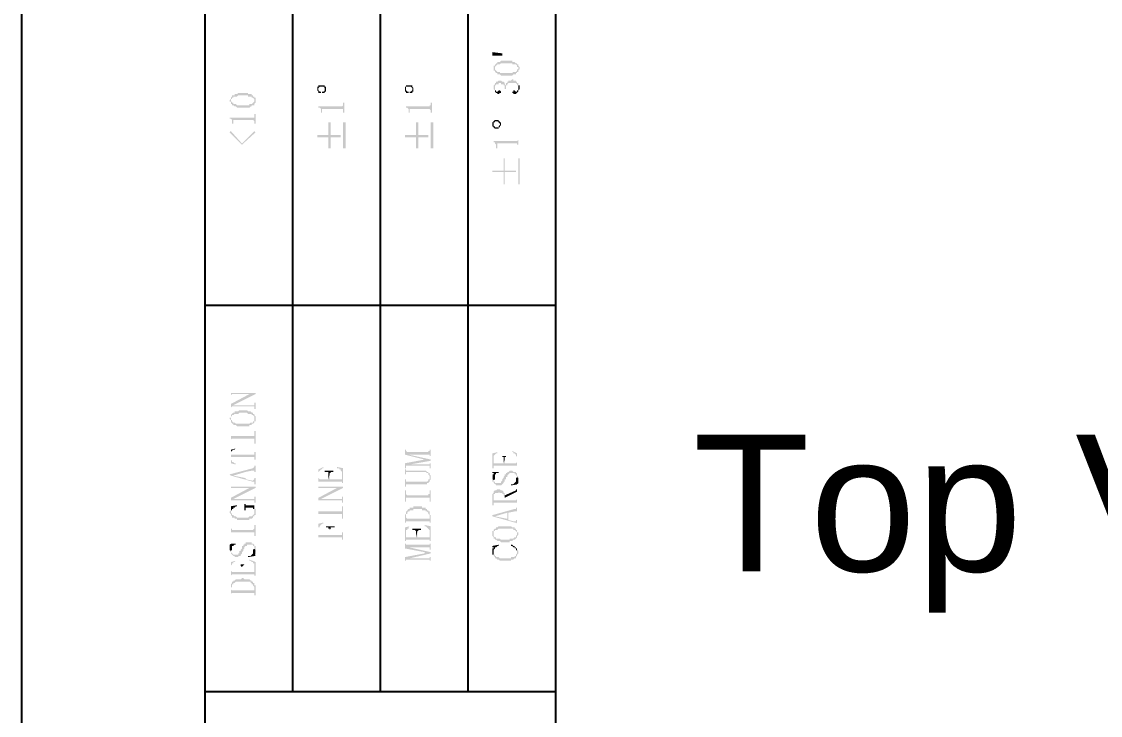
# Model space of a CAD drawing. Header units: millimetres. Extents: x 1186 to 2336, y 1181 to 1549.
# Drawn here: x 1453.55 to 1493.01, y 1468.05 to 1493.42 of the extents above; entities that cross this region are included whole.
import ezdxf

# ---------------------------------------------------------------- set-up
doc = ezdxf.new("R2010")
doc.units = ezdxf.units.MM
doc.layers.add('Text', color=4, linetype='Continuous')
doc.styles.add('宋体', font='SimSun.ttf')

msp = doc.modelspace()

# ---------------------------------------------------------------- hatches: boundary and pattern name
at = {"transparency": 33554559}
for points in [[(1470.77514, 1492.3002), (1471.1362, 1492.25507), (1471.1362, 1492.1648), (1470.77514, 1492.1648)], [(1470.82027, 1491.71348), (1470.82027, 1491.66835), (1470.82027, 1491.62322), (1470.8654, 1491.62322), (1470.8654, 1491.57809), (1470.8654, 1491.71348), (1470.8654, 1491.75862), (1470.8654, 1491.75862), (1470.91054, 1491.80375), (1470.91054, 1491.80375), (1470.95567, 1491.84888), (1471.04593, 1491.84888), (1471.09106, 1491.89401), (1471.49725, 1491.89401), (1471.49725, 1491.84888), (1471.63265, 1491.84888), (1471.67778, 1491.80375), (1471.67778, 1491.75862), (1471.72292, 1491.75862), (1471.72292, 1491.71348), (1471.72292, 1491.84888), (1471.67778, 1491.84888), (1471.67778, 1491.89401), (1471.63265, 1491.89401), (1471.58752, 1491.93914), (1471.49725, 1491.93914), (1471.49725, 1491.98428), (1471.09106, 1491.98428), (1471.04593, 1491.93914), (1470.95567, 1491.93914), (1470.95567, 1491.89401), (1470.91054, 1491.89401), (1470.91054, 1491.84888), (1470.8654, 1491.84888), (1470.8654, 1491.80375), (1470.82027, 1491.80375), (1470.82027, 1491.75862), (1470.82027, 1491.75862)], [(1470.8654, 1491.57809), (1470.8654, 1491.57809), (1470.91054, 1491.53295), (1470.95567, 1491.53295), (1470.95567, 1491.48782), (1471.04593, 1491.48782), (1471.09106, 1491.44269), (1471.49725, 1491.44269), (1471.54239, 1491.48782), (1471.63265, 1491.48782), (1471.63265, 1491.53295), (1471.67778, 1491.53295), (1471.67778, 1491.57809), (1471.72292, 1491.57809), (1471.72292, 1491.62322), (1471.72292, 1491.62322), (1471.76805, 1491.66835), (1471.76805, 1491.71348), (1471.76805, 1491.75862), (1471.76805, 1491.75862), (1471.72292, 1491.80375), (1471.72292, 1491.84888), (1471.72292, 1491.71348), (1471.72292, 1491.66835), (1471.67778, 1491.66835), (1471.67778, 1491.62322), (1471.67778, 1491.62322), (1471.63265, 1491.57809), (1471.54239, 1491.57809), (1471.49725, 1491.53295), (1471.04593, 1491.53295), (1471.04593, 1491.57809), (1470.95567, 1491.57809), (1470.91054, 1491.62322), (1470.91054, 1491.62322), (1470.8654, 1491.66835), (1470.8654, 1491.71348), (1470.8654, 1491.71348)], [(1470.82027, 1491.0365), (1470.82027, 1490.99137), (1470.82027, 1490.94624), (1470.82027, 1490.94624), (1470.8654, 1490.9011), (1470.8654, 1490.99137), (1470.8654, 1491.0365), (1470.8654, 1491.08163), (1470.91054, 1491.08163), (1470.91054, 1491.12676), (1471.0008, 1491.12676), (1471.0008, 1491.1719), (1471.09106, 1491.1719), (1471.09106, 1491.12676), (1471.18133, 1491.12676), (1471.18133, 1491.08163), (1471.22646, 1491.08163), (1471.22646, 1490.99137), (1471.22646, 1490.94624), (1471.27159, 1490.94624), (1471.27159, 1490.99137), (1471.27159, 1491.08163), (1471.31673, 1491.08163), (1471.31673, 1491.12676), (1471.31673, 1491.12676), (1471.36186, 1491.1719), (1471.63265, 1491.1719), (1471.67778, 1491.12676), (1471.67778, 1491.08163), (1471.72292, 1491.08163), (1471.72292, 1491.0365), (1471.72292, 1490.99137), (1471.72292, 1491.1719), (1471.67778, 1491.1719), (1471.67778, 1491.21703), (1471.63265, 1491.21703), (1471.63265, 1491.26216), (1471.54239, 1491.26216), (1471.54239, 1491.30729), (1471.49725, 1491.30729), (1471.45212, 1491.26216), (1471.36186, 1491.26216), (1471.36186, 1491.21703), (1471.31673, 1491.21703), (1471.31673, 1491.1719), (1471.27159, 1491.1719), (1471.27159, 1491.12676), (1471.27159, 1491.08163), (1471.22646, 1491.12676), (1471.22646, 1491.1719), (1471.22646, 1491.1719), (1471.18133, 1491.21703), (1471.1362, 1491.21703), (1471.09106, 1491.26216), (1471.0008, 1491.26216), (1470.95567, 1491.21703), (1470.91054, 1491.21703), (1470.91054, 1491.1719), (1470.8654, 1491.1719), (1470.8654, 1491.12676), (1470.8654, 1491.12676), (1470.82027, 1491.08163)], [(1461.16199, 1490.54005), (1461.16199, 1490.49491), (1461.20712, 1490.49491), (1461.20712, 1490.44978), (1461.20712, 1490.40465), (1461.20712, 1490.54005), (1461.20712, 1490.58518), (1461.25225, 1490.58518), (1461.25225, 1490.63031), (1461.29738, 1490.63031), (1461.29738, 1490.67544), (1461.43278, 1490.67544), (1461.47791, 1490.72058), (1461.83897, 1490.72058), (1461.83897, 1490.67544), (1461.97437, 1490.67544), (1461.97437, 1490.63031), (1462.0195, 1490.63031), (1462.06463, 1490.58518), (1462.06463, 1490.54005), (1462.06463, 1490.67544), (1462.0195, 1490.67544), (1462.0195, 1490.72058), (1461.97437, 1490.72058), (1461.97437, 1490.76571), (1461.83897, 1490.76571), (1461.83897, 1490.81084), (1461.47791, 1490.81084), (1461.43278, 1490.76571), (1461.34252, 1490.76571), (1461.34252, 1490.72058), (1461.25225, 1490.72058), (1461.25225, 1490.67544), (1461.25225, 1490.67544), (1461.20712, 1490.63031), (1461.20712, 1490.58518), (1461.20712, 1490.58518)], [(1464.36637, 1490.94624), (1464.36637, 1490.9011), (1464.36637, 1490.9011), (1464.4115, 1490.85597), (1464.4115, 1490.99137), (1464.4115, 1490.99137), (1464.45664, 1491.0365), (1464.59203, 1491.0365), (1464.63716, 1490.99137), (1464.63716, 1490.85597), (1464.6823, 1490.85597), (1464.6823, 1490.94624), (1464.6823, 1490.99137), (1464.6823, 1491.0365), (1464.63716, 1491.0365), (1464.63716, 1491.08163), (1464.4115, 1491.08163), (1464.4115, 1491.0365), (1464.36637, 1491.0365), (1464.36637, 1490.99137), (1464.36637, 1490.99137)], [(1464.4115, 1490.85597), (1464.4115, 1490.81084), (1464.63716, 1490.81084), (1464.63716, 1490.94624), (1464.63716, 1490.9011), (1464.63716, 1490.9011), (1464.59203, 1490.85597), (1464.5469, 1490.85597), (1464.5469, 1490.81084), (1464.50177, 1490.81084), (1464.50177, 1490.85597), (1464.45664, 1490.85597), (1464.4115, 1490.9011), (1464.4115, 1490.94624), (1464.4115, 1490.94624)], [(1467.57076, 1490.94624), (1467.57076, 1490.9011), (1467.57076, 1490.85597), (1467.61589, 1490.85597), (1467.61589, 1490.99137), (1467.61589, 1491.0365), (1467.79642, 1491.0365), (1467.84155, 1490.99137), (1467.84155, 1490.85597), (1467.88668, 1490.85597), (1467.88668, 1490.94624), (1467.88668, 1490.99137), (1467.88668, 1490.99137), (1467.84155, 1491.0365), (1467.84155, 1491.08163), (1467.61589, 1491.08163), (1467.61589, 1491.0365), (1467.57076, 1491.0365), (1467.57076, 1490.99137), (1467.57076, 1490.99137)], [(1467.61589, 1490.85597), (1467.61589, 1490.81084), (1467.84155, 1490.81084), (1467.84155, 1490.94624), (1467.84155, 1490.9011), (1467.84155, 1490.9011), (1467.79642, 1490.85597), (1467.75128, 1490.85597), (1467.75128, 1490.81084), (1467.70615, 1490.81084), (1467.70615, 1490.85597), (1467.66102, 1490.85597), (1467.61589, 1490.9011), (1467.61589, 1490.94624), (1467.61589, 1490.94624)], [(1470.8654, 1490.9011), (1470.8654, 1490.85597), (1470.8654, 1490.85597), (1470.91054, 1490.81084), (1470.95567, 1490.81084), (1470.95567, 1490.76571), (1471.0008, 1490.76571), (1471.04593, 1490.81084), (1471.09106, 1490.81084), (1471.09106, 1490.85597), (1471.09106, 1490.85597), (1471.04593, 1490.9011), (1471.0008, 1490.9011), (1470.95567, 1490.85597), (1470.91054, 1490.85597), (1470.91054, 1490.9011), (1470.8654, 1490.9011), (1470.8654, 1490.94624), (1470.8654, 1490.99137)], [(1471.49725, 1490.81084), (1471.54239, 1490.81084), (1471.54239, 1490.76571), (1471.63265, 1490.76571), (1471.67778, 1490.81084), (1471.67778, 1490.81084), (1471.72292, 1490.85597), (1471.72292, 1490.9011), (1471.72292, 1490.9011), (1471.76805, 1490.94624), (1471.76805, 1490.99137), (1471.76805, 1491.0365), (1471.76805, 1491.08163), (1471.72292, 1491.08163), (1471.72292, 1491.1719), (1471.72292, 1490.99137), (1471.72292, 1490.94624), (1471.72292, 1490.9011), (1471.67778, 1490.9011), (1471.67778, 1490.85597), (1471.63265, 1490.85597), (1471.58752, 1490.9011), (1471.54239, 1490.9011), (1471.54239, 1490.85597), (1471.49725, 1490.85597)], [(1461.20712, 1490.40465), (1461.25225, 1490.40465), (1461.25225, 1490.35952), (1461.29738, 1490.35952), (1461.34252, 1490.31439), (1461.38765, 1490.31439), (1461.43278, 1490.26925), (1461.8841, 1490.26925), (1461.92923, 1490.31439), (1461.97437, 1490.31439), (1461.97437, 1490.35952), (1462.06463, 1490.35952), (1462.06463, 1490.40465), (1462.06463, 1490.40465), (1462.10976, 1490.44978), (1462.10976, 1490.49491), (1462.10976, 1490.54005), (1462.10976, 1490.58518), (1462.10976, 1490.63031), (1462.06463, 1490.63031), (1462.06463, 1490.67544), (1462.06463, 1490.49491), (1462.06463, 1490.49491), (1462.0195, 1490.44978), (1462.0195, 1490.44978), (1461.97437, 1490.40465), (1461.8841, 1490.40465), (1461.8841, 1490.35952), (1461.43278, 1490.35952), (1461.38765, 1490.40465), (1461.29738, 1490.40465), (1461.29738, 1490.44978), (1461.25225, 1490.44978), (1461.25225, 1490.49491), (1461.20712, 1490.49491), (1461.20712, 1490.54005)], [(1464.4115, 1490.31439), (1464.4115, 1490.26925), (1464.45664, 1490.26925), (1464.50177, 1490.22412), (1464.50177, 1490.17899), (1464.50177, 1490.08872), (1464.5469, 1490.08872), (1464.5469, 1490.17899), (1464.5469, 1490.22412), (1465.31415, 1490.22412), (1465.31415, 1490.17899), (1465.31415, 1490.08872), (1465.35928, 1490.08872), (1465.35928, 1490.44978), (1465.31415, 1490.44978), (1465.31415, 1490.40465), (1465.31415, 1490.35952), (1465.31415, 1490.35952), (1465.26901, 1490.31439), (1465.22388, 1490.31439)], [(1467.61589, 1490.31439), (1467.61589, 1490.26925), (1467.66102, 1490.26925), (1467.70615, 1490.22412), (1467.70615, 1490.17899), (1467.70615, 1490.08872), (1467.75128, 1490.08872), (1467.75128, 1490.17899), (1467.75128, 1490.22412), (1468.4734, 1490.22412), (1468.51853, 1490.17899), (1468.51853, 1490.08872), (1468.56366, 1490.08872), (1468.56366, 1490.44978), (1468.51853, 1490.44978), (1468.51853, 1490.40465), (1468.51853, 1490.35952), (1468.4734, 1490.35952), (1468.4734, 1490.31439), (1468.42827, 1490.31439)], [(1461.16199, 1489.9082), (1461.16199, 1489.86306), (1461.20712, 1489.86306), (1461.25225, 1489.81793), (1461.25225, 1489.72767), (1461.25225, 1489.68254), (1461.29738, 1489.68254), (1461.29738, 1489.7728), (1461.29738, 1489.81793), (1462.0195, 1489.81793), (1462.06463, 1489.7728), (1462.06463, 1489.72767), (1462.06463, 1489.68254), (1462.10976, 1489.68254), (1462.10976, 1490.04359), (1462.06463, 1490.04359), (1462.06463, 1489.95333), (1462.06463, 1489.9082), (1461.97437, 1489.9082)], [(1464.36637, 1489.27635), (1464.36637, 1489.18608), (1464.77256, 1489.18608), (1464.77256, 1488.77989), (1464.86283, 1488.77989), (1464.86283, 1489.18608), (1465.22388, 1489.18608), (1465.22388, 1489.27635), (1464.86283, 1489.27635), (1464.86283, 1489.72767), (1464.77256, 1489.72767), (1464.77256, 1489.27635)], [(1465.40441, 1488.77989), (1465.40441, 1489.72767), (1465.31415, 1489.72767), (1465.31415, 1488.77989)], [(1467.57076, 1489.27635), (1467.57076, 1489.18608), (1467.97695, 1489.18608), (1467.97695, 1488.77989), (1468.06721, 1488.77989), (1468.06721, 1489.18608), (1468.42827, 1489.18608), (1468.42827, 1489.27635), (1468.06721, 1489.27635), (1468.06721, 1489.72767), (1467.97695, 1489.72767), (1467.97695, 1489.27635)], [(1468.6088, 1488.77989), (1468.6088, 1489.72767), (1468.51853, 1489.72767), (1468.51853, 1488.77989)], [(1470.77514, 1489.68254), (1470.77514, 1489.6374), (1470.77514, 1489.59227), (1470.77514, 1489.59227), (1470.82027, 1489.54714), (1470.82027, 1489.72767), (1470.8654, 1489.72767), (1470.8654, 1489.7728), (1470.95567, 1489.7728), (1471.0008, 1489.72767), (1471.0008, 1489.72767), (1471.04593, 1489.68254), (1471.04593, 1489.54714), (1471.04593, 1489.59227), (1471.04593, 1489.59227), (1471.09106, 1489.6374), (1471.09106, 1489.68254), (1471.09106, 1489.72767), (1471.04593, 1489.72767), (1471.04593, 1489.7728), (1471.0008, 1489.7728), (1471.0008, 1489.81793), (1470.8654, 1489.81793), (1470.82027, 1489.7728), (1470.82027, 1489.7728), (1470.77514, 1489.72767)], [(1470.82027, 1489.54714), (1470.82027, 1489.54714), (1470.8654, 1489.50201), (1471.0008, 1489.50201), (1471.0008, 1489.54714), (1471.04593, 1489.54714), (1471.04593, 1489.68254), (1471.04593, 1489.6374), (1471.04593, 1489.6374), (1471.0008, 1489.59227), (1471.0008, 1489.54714), (1470.8654, 1489.54714), (1470.8654, 1489.59227), (1470.82027, 1489.59227), (1470.82027, 1489.6374), (1470.82027, 1489.6374)], [(1461.16199, 1489.36661), (1461.61331, 1488.91529), (1462.10976, 1489.36661), (1462.06463, 1489.41174), (1461.61331, 1488.96042), (1461.20712, 1489.41174)], [(1470.82027, 1489.05068), (1470.82027, 1489.00555), (1470.8654, 1489.00555), (1470.8654, 1488.96042), (1470.8654, 1488.96042), (1470.91054, 1488.91529), (1470.91054, 1488.77989), (1470.95567, 1488.77989), (1470.95567, 1488.91529), (1470.95567, 1488.96042), (1471.67778, 1488.96042), (1471.67778, 1488.91529), (1471.72292, 1488.91529), (1471.72292, 1488.77989), (1471.72292, 1489.18608), (1471.72292, 1489.09582), (1471.72292, 1489.09582), (1471.67778, 1489.05068), (1471.63265, 1489.05068)], [(1470.77514, 1487.96751), (1470.77514, 1487.92238), (1471.18133, 1487.92238), (1471.18133, 1487.47106), (1471.22646, 1487.47106), (1471.22646, 1487.92238), (1471.63265, 1487.92238), (1471.63265, 1487.96751), (1471.22646, 1487.96751), (1471.22646, 1488.41883), (1471.18133, 1488.41883), (1471.18133, 1487.96751)], [(1471.76805, 1487.47106), (1471.76805, 1488.41883), (1471.72292, 1488.41883), (1471.72292, 1487.47106)], [(1461.20712, 1479.93399), (1461.20712, 1479.70833), (1461.20712, 1479.75346), (1461.20712, 1479.75346), (1461.25225, 1479.79859), (1462.10976, 1479.79859), (1462.10976, 1479.84372), (1461.20712, 1479.84372)], [(1461.20712, 1479.43753), (1461.20712, 1479.257), (1461.20712, 1479.30214), (1461.20712, 1479.30214), (1461.25225, 1479.34727), (1461.25225, 1479.34727), (1461.29738, 1479.3924), (1462.10976, 1479.79859), (1461.8841, 1479.79859)], [(1461.25225, 1479.34727), (1462.06463, 1479.34727), (1462.06463, 1479.30214), (1462.06463, 1479.257), (1462.10976, 1479.257), (1462.10976, 1479.48266), (1462.06463, 1479.48266), (1462.06463, 1479.3924), (1461.29738, 1479.3924)], [(1461.16199, 1478.89595), (1461.16199, 1478.89595), (1461.20712, 1478.85081), (1461.20712, 1478.80568), (1461.20712, 1478.76055), (1461.25225, 1478.76055), (1461.25225, 1478.71542), (1461.29738, 1478.71542), (1461.29738, 1478.67029), (1461.38765, 1478.67029), (1461.43278, 1478.62515), (1461.8841, 1478.62515), (1461.8841, 1478.67029), (1461.97437, 1478.67029), (1461.97437, 1478.71542), (1462.0195, 1478.71542), (1462.06463, 1478.76055), (1462.06463, 1478.80568), (1462.10976, 1478.80568), (1462.10976, 1478.85081), (1462.10976, 1478.89595), (1462.10976, 1478.94108), (1462.10976, 1478.98621), (1462.10976, 1478.98621), (1462.06463, 1479.03134), (1462.06463, 1478.89595), (1462.06463, 1478.85081), (1462.06463, 1478.80568), (1462.0195, 1478.80568), (1462.0195, 1478.76055), (1461.92923, 1478.76055), (1461.8841, 1478.71542), (1461.38765, 1478.71542), (1461.34252, 1478.76055), (1461.29738, 1478.76055), (1461.25225, 1478.80568), (1461.25225, 1478.85081), (1461.20712, 1478.85081), (1461.20712, 1478.89595), (1461.20712, 1479.03134), (1461.20712, 1478.98621), (1461.20712, 1478.94108), (1461.16199, 1478.94108)], [(1461.20712, 1479.03134), (1461.20712, 1478.89595), (1461.20712, 1478.94108), (1461.20712, 1478.98621), (1461.25225, 1478.98621), (1461.25225, 1479.03134), (1461.29738, 1479.03134), (1461.34252, 1479.07647), (1461.47791, 1479.07647), (1461.52304, 1479.12161), (1461.79384, 1479.12161), (1461.83897, 1479.07647), (1461.97437, 1479.07647), (1461.97437, 1479.03134), (1462.0195, 1479.03134), (1462.06463, 1478.98621), (1462.06463, 1478.94108), (1462.06463, 1478.89595), (1462.06463, 1479.03134), (1462.06463, 1479.07647), (1462.0195, 1479.07647), (1462.0195, 1479.12161), (1461.97437, 1479.12161), (1461.92923, 1479.16674), (1461.83897, 1479.16674), (1461.79384, 1479.21187), (1461.52304, 1479.21187), (1461.47791, 1479.16674), (1461.34252, 1479.16674), (1461.34252, 1479.12161), (1461.29738, 1479.12161), (1461.25225, 1479.07647), (1461.25225, 1479.07647)], [(1461.20712, 1478.44462), (1461.20712, 1477.9933), (1461.20712, 1478.1287), (1461.20712, 1478.1287), (1461.25225, 1478.17383), (1462.06463, 1478.17383), (1462.06463, 1477.9933), (1462.10976, 1477.9933), (1462.10976, 1478.44462), (1462.06463, 1478.44462), (1462.06463, 1478.30923), (1462.06463, 1478.2641), (1461.20712, 1478.2641)], [(1461.20712, 1477.76764), (1461.20712, 1477.63225), (1461.20712, 1477.67738), (1461.25225, 1477.72251), (1461.25225, 1477.72251), (1461.29738, 1477.76764), (1461.34252, 1477.76764), (1461.38765, 1477.81277), (1461.38765, 1477.81277)], [(1461.20712, 1477.76764), (1461.20712, 1477.27119), (1461.38765, 1477.22606), (1461.38765, 1477.27119), (1461.34252, 1477.27119), (1461.29738, 1477.31632), (1461.25225, 1477.31632), (1461.25225, 1477.36145), (1461.25225, 1477.36145), (1461.20712, 1477.40658), (1461.20712, 1477.63225)], [(1467.57076, 1477.76764), (1467.57076, 1477.58711), (1468.29287, 1477.40658), (1468.29287, 1477.40658), (1468.51853, 1477.36145), (1468.51853, 1477.40658), (1467.70615, 1477.58711), (1467.70615, 1477.58711), (1467.66102, 1477.67738), (1467.66102, 1477.67738), (1467.61589, 1477.72251), (1467.61589, 1477.76764), (1467.61589, 1477.76764)], [(1467.66102, 1477.67738), (1467.70615, 1477.58711), (1468.4734, 1477.58711), (1468.4734, 1477.54198), (1468.51853, 1477.54198), (1468.51853, 1477.76764), (1468.4734, 1477.76764), (1468.4734, 1477.72251), (1468.42827, 1477.72251), (1468.42827, 1477.67738)], [(1461.20712, 1477.63225), (1461.20712, 1477.45172), (1461.20712, 1477.49685), (1462.06463, 1477.49685), (1462.06463, 1477.45172), (1462.06463, 1477.40658), (1462.10976, 1477.40658), (1462.10976, 1477.67738), (1462.06463, 1477.67738), (1462.06463, 1477.63225), (1462.06463, 1477.58711), (1461.20712, 1477.58711)], [(1467.57076, 1477.27119), (1467.57076, 1477.09066), (1467.61589, 1477.09066), (1467.61589, 1477.13579), (1467.61589, 1477.18092), (1467.66102, 1477.18092), (1467.75128, 1477.22606), (1468.51853, 1477.36145), (1468.29287, 1477.40658)], [(1470.77514, 1477.63225), (1470.77514, 1477.09066), (1470.82027, 1477.09066), (1470.82027, 1477.49685), (1470.82027, 1477.54198), (1470.82027, 1477.54198), (1470.8654, 1477.58711), (1470.8654, 1477.58711), (1470.91054, 1477.63225), (1470.95567, 1477.63225), (1470.95567, 1477.67738), (1470.95567, 1477.67738)], [(1470.82027, 1477.13579), (1470.82027, 1477.18092), (1471.67778, 1477.18092), (1471.67778, 1477.13579), (1471.67778, 1477.31632), (1471.67778, 1477.31632), (1471.63265, 1477.27119), (1471.22646, 1477.27119), (1471.22646, 1477.40658), (1471.18133, 1477.27119), (1470.82027, 1477.27119), (1470.82027, 1477.45172)], [(1471.04593, 1477.54198), (1471.1362, 1477.54198), (1471.1362, 1477.49685), (1471.18133, 1477.49685), (1471.18133, 1477.27119), (1471.22646, 1477.40658), (1471.22646, 1477.45172), (1471.22646, 1477.49685), (1471.27159, 1477.49685), (1471.27159, 1477.54198), (1471.36186, 1477.54198)], [(1471.49725, 1477.67738), (1471.54239, 1477.67738), (1471.54239, 1477.63225), (1471.58752, 1477.63225), (1471.63265, 1477.58711), (1471.63265, 1477.54198), (1471.63265, 1477.54198), (1471.67778, 1477.49685), (1471.67778, 1477.09066), (1471.67778, 1477.63225), (1471.49725, 1477.72251)], [(1461.16199, 1476.865), (1461.20712, 1476.81987), (1461.29738, 1476.81987), (1461.74871, 1476.95526), (1461.74871, 1476.7296), (1461.74871, 1476.95526), (1461.97437, 1477.00039), (1462.06463, 1477.00039), (1462.06463, 1476.95526), (1462.10976, 1476.95526), (1462.10976, 1477.18092), (1462.06463, 1477.18092), (1462.06463, 1477.13579), (1462.06463, 1477.13579), (1462.0195, 1477.09066), (1462.0195, 1477.09066)], [(1464.4115, 1477.04553), (1464.4115, 1476.54907), (1464.4115, 1476.91013), (1464.4115, 1476.95526), (1464.45664, 1477.00039), (1464.45664, 1477.00039), (1464.50177, 1477.04553), (1464.5469, 1477.04553), (1464.5469, 1477.09066), (1464.59203, 1477.09066), (1464.59203, 1477.13579)], [(1464.63716, 1477.00039), (1464.63716, 1476.95526), (1464.77256, 1476.95526), (1464.77256, 1476.91013), (1464.77256, 1476.865), (1464.77256, 1476.68447), (1464.81769, 1476.865), (1464.81769, 1476.91013), (1464.86283, 1476.91013), (1464.86283, 1476.95526), (1464.95309, 1476.95526), (1464.95309, 1477.00039)], [(1465.08849, 1477.09066), (1465.17875, 1477.09066), (1465.17875, 1477.04553), (1465.22388, 1477.04553), (1465.22388, 1477.00039), (1465.22388, 1477.00039), (1465.26901, 1476.95526), (1465.26901, 1476.54907), (1465.31415, 1476.54907), (1465.31415, 1477.09066), (1465.08849, 1477.13579)], [(1467.57076, 1477.04553), (1467.57076, 1476.865), (1467.61589, 1476.865), (1467.61589, 1476.91013), (1467.61589, 1476.95526), (1468.338, 1476.95526), (1468.38313, 1476.91013), (1468.42827, 1476.91013), (1468.42827, 1476.865), (1468.42827, 1476.865), (1468.4734, 1476.81987), (1468.4734, 1476.77473), (1468.4734, 1476.91013), (1468.42827, 1476.91013), (1468.42827, 1476.95526), (1468.38313, 1476.95526), (1468.338, 1477.00039), (1467.61589, 1477.00039), (1467.61589, 1477.04553), (1467.61589, 1477.04553)], [(1467.66102, 1477.18092), (1468.4734, 1477.18092), (1468.4734, 1477.13579), (1468.4734, 1477.09066), (1468.51853, 1477.09066), (1468.51853, 1477.27119), (1468.4734, 1477.27119), (1468.4734, 1477.22606), (1467.75128, 1477.22606)], [(1470.77514, 1476.7296), (1470.77514, 1476.63934), (1470.77514, 1476.59421), (1470.82027, 1476.59421), (1470.82027, 1476.54907), (1470.82027, 1476.54907), (1470.8654, 1476.50394), (1470.91054, 1476.50394), (1470.91054, 1476.45881), (1471.09106, 1476.45881), (1471.1362, 1476.50394), (1471.1362, 1476.50394), (1471.18133, 1476.54907), (1471.18133, 1476.59421), (1471.22646, 1476.59421), (1471.22646, 1476.68447), (1471.27159, 1476.68447), (1471.27159, 1476.77473), (1471.31673, 1476.77473), (1471.31673, 1476.81987), (1471.31673, 1476.81987), (1471.36186, 1476.865), (1471.36186, 1476.865), (1471.40699, 1476.91013), (1471.58752, 1476.91013), (1471.58752, 1476.865), (1471.63265, 1476.865), (1471.63265, 1476.81987), (1471.67778, 1476.81987), (1471.67778, 1476.77473), (1471.67778, 1476.59421), (1471.67778, 1476.63934), (1471.67778, 1476.63934), (1471.72292, 1476.68447), (1471.72292, 1476.7296), (1471.72292, 1476.77473), (1471.72292, 1476.77473), (1471.67778, 1476.81987), (1471.67778, 1476.865), (1471.67778, 1476.91013), (1471.63265, 1476.91013), (1471.63265, 1476.95526), (1471.54239, 1476.95526), (1471.49725, 1477.00039), (1471.40699, 1477.00039), (1471.36186, 1476.95526), (1471.31673, 1476.95526), (1471.31673, 1476.91013), (1471.27159, 1476.91013), (1471.27159, 1476.865), (1471.22646, 1476.865), (1471.22646, 1476.81987), (1471.22646, 1476.81987), (1471.18133, 1476.77473), (1471.18133, 1476.7296), (1471.18133, 1476.7296), (1471.1362, 1476.68447), (1471.1362, 1476.63934), (1471.1362, 1476.63934), (1471.09106, 1476.59421), (1471.09106, 1476.54907), (1470.8654, 1476.54907), (1470.8654, 1476.59421), (1470.82027, 1476.59421), (1470.82027, 1476.63934), (1470.82027, 1476.68447), (1470.82027, 1476.865), (1470.77514, 1476.81987), (1470.77514, 1476.77473)], [(1461.20712, 1476.81987), (1462.0195, 1476.59421), (1462.06463, 1476.59421), (1462.06463, 1476.54907), (1462.06463, 1476.50394), (1462.10976, 1476.50394), (1462.10976, 1476.7296), (1462.06463, 1476.7296), (1462.06463, 1476.68447), (1462.06463, 1476.68447), (1462.0195, 1476.63934), (1461.97437, 1476.63934), (1461.74871, 1476.68447), (1461.74871, 1476.95526), (1461.74871, 1476.7296), (1461.29738, 1476.81987), (1461.29738, 1476.81987)], [(1464.4115, 1476.54907), (1464.4115, 1476.59421), (1465.26901, 1476.59421), (1465.26901, 1476.54907), (1465.26901, 1476.7296), (1465.26901, 1476.68447), (1464.81769, 1476.68447), (1464.81769, 1476.865), (1464.77256, 1476.68447), (1464.45664, 1476.68447), (1464.4115, 1476.7296), (1464.4115, 1476.91013)], [(1467.57076, 1476.68447), (1467.57076, 1476.41368), (1467.61589, 1476.41368), (1467.61589, 1476.45881), (1467.61589, 1476.50394), (1468.38313, 1476.50394), (1468.38313, 1476.54907), (1468.42827, 1476.54907), (1468.4734, 1476.59421), (1468.4734, 1476.63934), (1468.4734, 1476.63934), (1468.51853, 1476.68447), (1468.51853, 1476.7296), (1468.51853, 1476.77473), (1468.51853, 1476.81987), (1468.4734, 1476.865), (1468.4734, 1476.7296), (1468.4734, 1476.68447), (1468.42827, 1476.68447), (1468.42827, 1476.63934), (1468.42827, 1476.63934), (1468.38313, 1476.59421), (1467.61589, 1476.59421), (1467.61589, 1476.68447)], [(1470.77514, 1476.95526), (1470.77514, 1476.91013), (1470.82027, 1476.91013), (1470.82027, 1476.77473), (1470.82027, 1476.81987), (1470.8654, 1476.81987), (1470.8654, 1476.865), (1470.91054, 1476.865), (1470.91054, 1476.91013), (1471.0008, 1476.91013), (1471.0008, 1476.95526)], [(1471.45212, 1476.45881), (1471.45212, 1476.45881), (1471.72292, 1476.50394), (1471.67778, 1476.50394), (1471.67778, 1476.54907), (1471.67778, 1476.68447), (1471.67778, 1476.63934), (1471.63265, 1476.63934), (1471.63265, 1476.59421), (1471.63265, 1476.59421), (1471.58752, 1476.54907), (1471.58752, 1476.54907), (1471.54239, 1476.50394), (1471.45212, 1476.50394)], [(1461.20712, 1476.50394), (1461.20712, 1476.27828), (1461.20712, 1476.36854), (1462.10976, 1476.36854), (1462.10976, 1476.41368), (1461.20712, 1476.41368)], [(1461.20712, 1476.00749), (1461.20712, 1475.82696), (1461.20712, 1475.91722), (1461.25225, 1475.91722), (1461.29738, 1475.96235), (1462.10976, 1476.36854), (1461.8841, 1476.36854)], [(1464.4115, 1476.50394), (1464.4115, 1476.27828), (1464.4115, 1476.32341), (1464.4115, 1476.36854), (1465.31415, 1476.36854), (1465.31415, 1476.41368), (1464.4115, 1476.41368)], [(1464.4115, 1476.00749), (1464.4115, 1475.82696), (1464.4115, 1475.87209), (1464.4115, 1475.91722), (1464.45664, 1475.91722), (1464.50177, 1475.96235), (1465.31415, 1476.36854), (1465.08849, 1476.36854)], [(1467.57076, 1476.27828), (1467.57076, 1475.87209), (1467.61589, 1475.87209), (1467.61589, 1476.00749), (1468.4734, 1476.00749), (1468.4734, 1475.87209), (1468.51853, 1475.87209), (1468.51853, 1476.27828), (1468.4734, 1476.27828), (1468.4734, 1476.14288), (1468.42827, 1476.14288), (1468.42827, 1476.09775), (1467.66102, 1476.09775), (1467.61589, 1476.14288), (1467.61589, 1476.27828)], [(1470.77514, 1476.05262), (1470.77514, 1475.73669), (1470.82027, 1475.73669), (1470.82027, 1476.05262), (1470.82027, 1476.14288), (1470.8654, 1476.14288), (1470.8654, 1476.18802), (1471.0008, 1476.18802), (1471.0008, 1476.23315), (1471.0008, 1476.23315), (1471.04593, 1476.18802), (1471.1362, 1476.18802), (1471.1362, 1476.14288), (1471.18133, 1476.14288), (1471.18133, 1476.09775), (1471.18133, 1476.09775), (1471.22646, 1476.05262), (1471.22646, 1475.91722), (1471.22646, 1476.18802), (1471.18133, 1476.18802), (1471.18133, 1476.23315), (1471.18133, 1476.23315), (1471.1362, 1476.27828), (1471.09106, 1476.27828), (1471.04593, 1476.32341), (1470.95567, 1476.32341), (1470.91054, 1476.27828), (1470.8654, 1476.27828), (1470.82027, 1476.23315), (1470.82027, 1476.18802), (1470.82027, 1476.18802), (1470.77514, 1476.14288), (1470.77514, 1476.09775), (1470.77514, 1476.09775)], [(1470.82027, 1475.78183), (1470.82027, 1475.82696), (1471.67778, 1475.82696), (1471.67778, 1475.73669), (1471.67778, 1476.00749), (1471.67778, 1475.96235), (1471.67778, 1475.96235), (1471.63265, 1475.91722), (1471.22646, 1475.91722), (1471.22646, 1476.14288), (1471.22646, 1476.18802), (1471.22646, 1475.91722), (1470.82027, 1475.91722), (1470.82027, 1476.00749)], [(1471.22646, 1476.09775), (1471.22646, 1476.00749), (1471.67778, 1476.23315), (1471.67778, 1476.36854), (1471.67778, 1476.32341), (1471.63265, 1476.32341), (1471.63265, 1476.27828), (1471.63265, 1476.27828)], [(1461.25225, 1475.91722), (1462.06463, 1475.91722), (1462.06463, 1475.82696), (1462.10976, 1475.82696), (1462.10976, 1476.05262), (1462.06463, 1476.05262), (1462.06463, 1476.00749), (1462.06463, 1475.96235), (1461.29738, 1475.96235)], [(1464.45664, 1475.91722), (1465.26901, 1475.91722), (1465.26901, 1475.82696), (1465.31415, 1475.82696), (1465.31415, 1476.05262), (1465.26901, 1476.05262), (1465.26901, 1476.00749), (1465.26901, 1475.96235), (1464.50177, 1475.96235)], [(1461.16199, 1475.69156), (1461.20712, 1475.69156), (1461.20712, 1475.64643), (1461.20712, 1475.51103), (1461.20712, 1475.55617), (1461.25225, 1475.55617), (1461.25225, 1475.6013), (1461.29738, 1475.6013), (1461.29738, 1475.64643), (1461.34252, 1475.64643), (1461.38765, 1475.69156), (1461.43278, 1475.69156), (1461.43278, 1475.73669)], [(1461.16199, 1475.51103), (1461.16199, 1475.4659), (1461.16199, 1475.4659), (1461.20712, 1475.42077), (1461.20712, 1475.37564), (1461.20712, 1475.37564), (1461.25225, 1475.3305), (1461.25225, 1475.28537), (1461.34252, 1475.28537), (1461.34252, 1475.24024), (1461.43278, 1475.24024), (1461.43278, 1475.19511), (1461.8841, 1475.19511), (1461.8841, 1475.24024), (1461.97437, 1475.24024), (1462.0195, 1475.28537), (1462.0195, 1475.3305), (1462.06463, 1475.3305), (1462.06463, 1475.37564), (1462.10976, 1475.37564), (1462.10976, 1475.42077), (1462.10976, 1475.51103), (1462.10976, 1475.55617), (1462.10976, 1475.6013), (1462.06463, 1475.6013), (1462.06463, 1475.4659), (1462.06463, 1475.42077), (1462.06463, 1475.42077), (1462.0195, 1475.37564), (1462.0195, 1475.37564), (1461.97437, 1475.3305), (1461.8841, 1475.3305), (1461.83897, 1475.28537), (1461.43278, 1475.28537), (1461.38765, 1475.3305), (1461.34252, 1475.3305), (1461.29738, 1475.37564), (1461.25225, 1475.37564), (1461.25225, 1475.42077), (1461.25225, 1475.42077), (1461.20712, 1475.4659), (1461.20712, 1475.6013), (1461.20712, 1475.55617), (1461.20712, 1475.55617)], [(1461.70357, 1475.78183), (1461.70357, 1475.55617), (1461.74871, 1475.55617), (1461.74871, 1475.6013), (1461.74871, 1475.64643), (1462.0195, 1475.64643), (1462.0195, 1475.6013), (1462.06463, 1475.69156), (1462.06463, 1475.73669), (1461.74871, 1475.73669), (1461.74871, 1475.78183), (1461.74871, 1475.78183)], [(1462.0195, 1475.6013), (1462.06463, 1475.6013), (1462.06463, 1475.51103), (1462.06463, 1475.64643), (1462.06463, 1475.69156)], [(1464.4115, 1475.69156), (1464.4115, 1475.24024), (1464.4115, 1475.37564), (1464.4115, 1475.42077), (1465.26901, 1475.42077), (1465.26901, 1475.24024), (1465.31415, 1475.24024), (1465.31415, 1475.69156), (1465.26901, 1475.69156), (1465.26901, 1475.55617), (1465.26901, 1475.51103), (1464.4115, 1475.51103), (1464.4115, 1475.55617)], [(1467.57076, 1475.3305), (1467.57076, 1475.10484), (1467.61589, 1475.10484), (1467.61589, 1475.3305), (1467.61589, 1475.37564), (1467.61589, 1475.42077), (1467.66102, 1475.42077), (1467.66102, 1475.4659), (1467.66102, 1475.4659), (1467.70615, 1475.51103), (1467.75128, 1475.51103), (1467.75128, 1475.55617), (1467.88668, 1475.55617), (1467.88668, 1475.6013), (1468.20261, 1475.6013), (1468.20261, 1475.55617), (1468.338, 1475.55617), (1468.338, 1475.51103), (1468.38313, 1475.51103), (1468.42827, 1475.4659), (1468.42827, 1475.42077), (1468.42827, 1475.42077), (1468.4734, 1475.37564), (1468.4734, 1475.10484), (1468.51853, 1475.10484), (1468.51853, 1475.3305), (1468.51853, 1475.37564), (1468.4734, 1475.37564), (1468.4734, 1475.4659), (1468.4734, 1475.51103), (1468.42827, 1475.51103), (1468.42827, 1475.55617), (1468.38313, 1475.55617), (1468.38313, 1475.6013), (1468.338, 1475.6013), (1468.338, 1475.64643), (1468.20261, 1475.64643), (1468.20261, 1475.69156), (1467.88668, 1475.69156), (1467.88668, 1475.64643), (1467.75128, 1475.64643), (1467.75128, 1475.6013), (1467.70615, 1475.6013), (1467.66102, 1475.55617), (1467.66102, 1475.51103), (1467.61589, 1475.51103), (1467.61589, 1475.4659), (1467.61589, 1475.42077), (1467.61589, 1475.42077), (1467.57076, 1475.37564), (1467.57076, 1475.37564)], [(1470.77514, 1475.37564), (1470.77514, 1475.3305), (1470.8654, 1475.3305), (1471.31673, 1475.4659), (1471.31673, 1475.24024), (1471.36186, 1475.4659), (1471.58752, 1475.51103), (1471.67778, 1475.51103), (1471.67778, 1475.4659), (1471.67778, 1475.69156), (1471.67778, 1475.64643), (1471.63265, 1475.64643), (1471.63265, 1475.6013), (1471.58752, 1475.6013)], [(1470.77514, 1475.3305), (1471.58752, 1475.10484), (1471.63265, 1475.10484), (1471.67778, 1475.05971), (1471.67778, 1475.01458), (1471.67778, 1475.24024), (1471.67778, 1475.19511), (1471.63265, 1475.19511), (1471.63265, 1475.14998), (1471.54239, 1475.14998), (1471.36186, 1475.19511), (1471.36186, 1475.4659), (1471.31673, 1475.24024), (1470.8654, 1475.3305), (1470.8654, 1475.3305)], [(1461.20712, 1475.01458), (1461.20712, 1474.60839), (1461.20712, 1474.74379), (1462.06463, 1474.74379), (1462.06463, 1474.60839), (1462.10976, 1474.60839), (1462.10976, 1475.01458), (1462.06463, 1475.01458), (1462.06463, 1474.87918), (1462.06463, 1474.87918), (1462.0195, 1474.83405), (1461.25225, 1474.83405), (1461.25225, 1474.87918), (1461.20712, 1474.87918)], [(1464.4115, 1475.05971), (1464.4115, 1474.47299), (1464.4115, 1474.83405), (1464.4115, 1474.92431), (1464.45664, 1474.92431), (1464.45664, 1474.96945), (1464.45664, 1474.96945), (1464.50177, 1475.01458), (1464.50177, 1475.01458), (1464.5469, 1475.05971), (1464.59203, 1475.05971), (1464.59203, 1475.10484)], [(1467.61589, 1475.10484), (1467.61589, 1475.14998), (1468.4734, 1475.14998), (1468.4734, 1475.10484), (1468.4734, 1475.28537), (1468.4734, 1475.24024), (1467.66102, 1475.24024), (1467.61589, 1475.28537), (1467.61589, 1475.3305)], [(1468.29287, 1474.96945), (1468.338, 1474.96945), (1468.38313, 1474.92431), (1468.38313, 1474.92431), (1468.42827, 1474.87918), (1468.42827, 1474.87918), (1468.4734, 1474.83405), (1468.4734, 1474.78892), (1468.4734, 1474.42786), (1468.51853, 1474.42786), (1468.51853, 1474.96945), (1468.29287, 1475.01458)], [(1464.4115, 1474.51813), (1464.4115, 1474.56326), (1465.26901, 1474.56326), (1465.26901, 1474.47299), (1465.31415, 1474.47299), (1465.31415, 1474.74379), (1465.26901, 1474.74379), (1465.26901, 1474.69865), (1465.26901, 1474.65352), (1464.81769, 1474.65352), (1464.81769, 1474.83405), (1464.81769, 1474.65352), (1464.4115, 1474.65352), (1464.4115, 1474.83405)], [(1464.6823, 1474.96945), (1464.6823, 1474.92431), (1464.77256, 1474.92431), (1464.77256, 1474.87918), (1464.81769, 1474.87918), (1464.81769, 1474.65352), (1464.81769, 1474.83405), (1464.81769, 1474.83405), (1464.86283, 1474.87918), (1464.86283, 1474.92431), (1464.99822, 1474.92431), (1464.99822, 1474.96945)], [(1467.57076, 1474.92431), (1467.57076, 1474.42786), (1467.61589, 1474.42786), (1467.61589, 1474.78892), (1467.61589, 1474.83405), (1467.66102, 1474.83405), (1467.66102, 1474.87918), (1467.70615, 1474.87918), (1467.70615, 1474.92431), (1467.70615, 1474.92431), (1467.75128, 1474.96945), (1467.79642, 1474.96945), (1467.75128, 1474.96945)], [(1467.61589, 1474.42786), (1467.61589, 1474.47299), (1468.4734, 1474.47299), (1468.4734, 1474.42786), (1468.4734, 1474.60839), (1468.4734, 1474.56326), (1468.02208, 1474.56326), (1468.02208, 1474.74379), (1467.97695, 1474.56326), (1467.61589, 1474.56326), (1467.61589, 1474.60839), (1467.61589, 1474.78892)], [(1467.84155, 1474.87918), (1467.84155, 1474.83405), (1467.93181, 1474.83405), (1467.97695, 1474.78892), (1467.97695, 1474.74379), (1467.97695, 1474.56326), (1468.02208, 1474.74379), (1468.02208, 1474.78892), (1468.06721, 1474.78892), (1468.06721, 1474.83405), (1468.15747, 1474.83405), (1468.15747, 1474.87918)], [(1470.77514, 1474.69865), (1470.77514, 1474.65352), (1470.77514, 1474.60839), (1470.77514, 1474.60839), (1470.82027, 1474.56326), (1470.82027, 1474.51813), (1470.8654, 1474.51813), (1470.8654, 1474.47299), (1470.91054, 1474.47299), (1470.95567, 1474.42786), (1471.04593, 1474.42786), (1471.09106, 1474.38273), (1471.40699, 1474.38273), (1471.40699, 1474.42786), (1471.49725, 1474.42786), (1471.54239, 1474.47299), (1471.58752, 1474.47299), (1471.63265, 1474.51813), (1471.63265, 1474.51813), (1471.67778, 1474.56326), (1471.67778, 1474.60839), (1471.67778, 1474.60839), (1471.72292, 1474.65352), (1471.72292, 1474.69865), (1471.72292, 1474.74379), (1471.67778, 1474.74379), (1471.67778, 1474.78892), (1471.67778, 1474.69865), (1471.67778, 1474.65352), (1471.67778, 1474.65352), (1471.63265, 1474.60839), (1471.63265, 1474.56326), (1471.58752, 1474.56326), (1471.54239, 1474.51813), (1471.40699, 1474.51813), (1471.40699, 1474.47299), (1471.09106, 1474.47299), (1471.04593, 1474.51813), (1470.91054, 1474.51813), (1470.91054, 1474.56326), (1470.8654, 1474.56326), (1470.82027, 1474.60839), (1470.82027, 1474.65352), (1470.82027, 1474.78892), (1470.77514, 1474.78892), (1470.77514, 1474.74379)], [(1470.82027, 1474.78892), (1470.82027, 1474.69865), (1470.82027, 1474.74379), (1470.82027, 1474.78892), (1470.8654, 1474.78892), (1470.8654, 1474.83405), (1470.95567, 1474.83405), (1471.0008, 1474.87918), (1471.54239, 1474.87918), (1471.54239, 1474.83405), (1471.58752, 1474.83405), (1471.63265, 1474.78892), (1471.63265, 1474.78892), (1471.67778, 1474.74379), (1471.67778, 1474.69865), (1471.67778, 1474.83405), (1471.63265, 1474.83405), (1471.63265, 1474.87918), (1471.58752, 1474.87918), (1471.58752, 1474.92431), (1471.49725, 1474.92431), (1471.45212, 1474.96945), (1471.0008, 1474.96945), (1470.95567, 1474.92431), (1470.91054, 1474.92431), (1470.91054, 1474.87918), (1470.8654, 1474.87918), (1470.82027, 1474.83405), (1470.82027, 1474.83405)], [(1461.16199, 1474.11194), (1461.16199, 1474.0668), (1461.16199, 1474.0668), (1461.20712, 1474.02167), (1461.20712, 1473.97654), (1461.20712, 1473.97654), (1461.25225, 1473.93141), (1461.25225, 1473.93141), (1461.29738, 1473.88627), (1461.34252, 1473.88627), (1461.34252, 1473.84114), (1461.47791, 1473.84114), (1461.47791, 1473.88627), (1461.56818, 1473.88627), (1461.56818, 1473.93141), (1461.56818, 1473.93141), (1461.61331, 1473.97654), (1461.61331, 1474.02167), (1461.61331, 1474.02167), (1461.65844, 1474.0668), (1461.65844, 1474.11194), (1461.65844, 1474.11194), (1461.70357, 1474.15707), (1461.70357, 1474.2022), (1461.70357, 1474.2022), (1461.74871, 1474.24733), (1461.79384, 1474.24733), (1461.79384, 1474.29246), (1462.0195, 1474.29246), (1462.0195, 1474.24733), (1462.06463, 1474.24733), (1462.06463, 1474.2022), (1462.06463, 1473.97654), (1462.10976, 1474.02167), (1462.10976, 1474.11194), (1462.10976, 1474.2022), (1462.10976, 1474.24733), (1462.06463, 1474.24733), (1462.06463, 1474.29246), (1462.06463, 1474.29246), (1462.0195, 1474.3376), (1461.97437, 1474.3376), (1461.97437, 1474.38273), (1461.74871, 1474.38273), (1461.74871, 1474.3376), (1461.70357, 1474.3376), (1461.70357, 1474.29246), (1461.65844, 1474.29246), (1461.65844, 1474.24733), (1461.61331, 1474.24733), (1461.61331, 1474.15707), (1461.61331, 1474.15707), (1461.56818, 1474.11194), (1461.56818, 1474.0668), (1461.52304, 1474.0668), (1461.52304, 1474.02167), (1461.52304, 1473.97654), (1461.47791, 1473.97654), (1461.47791, 1473.93141), (1461.29738, 1473.93141), (1461.25225, 1473.97654), (1461.25225, 1473.97654), (1461.20712, 1474.02167), (1461.20712, 1474.24733), (1461.20712, 1474.2022), (1461.20712, 1474.15707), (1461.16199, 1474.15707)], [(1461.16199, 1474.3376), (1461.20712, 1474.3376), (1461.20712, 1474.29246), (1461.20712, 1474.15707), (1461.20712, 1474.2022), (1461.25225, 1474.2022), (1461.25225, 1474.24733), (1461.29738, 1474.24733), (1461.34252, 1474.29246), (1461.38765, 1474.29246), (1461.38765, 1474.3376), (1461.38765, 1474.3376)], [(1467.57076, 1474.3376), (1467.57076, 1474.15707), (1468.29287, 1474.02167), (1468.29287, 1473.97654), (1468.51853, 1473.97654), (1468.51853, 1474.02167), (1467.70615, 1474.2022), (1467.70615, 1474.2022), (1467.66102, 1474.29246), (1467.61589, 1474.29246), (1467.61589, 1474.3376), (1467.61589, 1474.3376)], [(1467.66102, 1474.29246), (1467.70615, 1474.2022), (1468.4734, 1474.2022), (1468.4734, 1474.15707), (1468.4734, 1474.11194), (1468.51853, 1474.11194), (1468.51853, 1474.3376), (1468.4734, 1474.3376), (1468.4734, 1474.29246), (1468.42827, 1474.29246)], [(1470.77514, 1474.24733), (1470.77514, 1474.2022), (1470.82027, 1474.2022), (1470.82027, 1473.93141), (1470.82027, 1474.0668), (1470.82027, 1474.11194), (1470.82027, 1474.11194), (1470.8654, 1474.15707), (1470.8654, 1474.2022), (1470.91054, 1474.2022), (1470.95567, 1474.24733), (1471.0008, 1474.24733), (1471.0008, 1474.29246)], [(1471.45212, 1474.24733), (1471.49725, 1474.24733), (1471.54239, 1474.2022), (1471.58752, 1474.2022), (1471.58752, 1474.15707), (1471.63265, 1474.15707), (1471.63265, 1474.11194), (1471.63265, 1474.11194), (1471.67778, 1474.0668), (1471.67778, 1474.02167), (1471.67778, 1474.15707), (1471.63265, 1474.15707), (1471.63265, 1474.2022), (1471.58752, 1474.2022), (1471.58752, 1474.24733), (1471.54239, 1474.24733), (1471.49725, 1474.29246), (1471.45212, 1474.29246)], [(1461.83897, 1473.88627), (1461.83897, 1473.84114), (1462.10976, 1473.88627), (1462.10976, 1473.88627), (1462.06463, 1473.93141), (1462.06463, 1474.0668), (1462.06463, 1474.02167), (1462.06463, 1474.02167), (1462.0195, 1473.97654), (1462.0195, 1473.97654), (1461.97437, 1473.93141), (1461.97437, 1473.93141), (1461.92923, 1473.88627), (1461.8841, 1473.88627)], [(1467.57076, 1473.84114), (1467.57076, 1473.70575), (1467.61589, 1473.70575), (1467.61589, 1473.75088), (1467.66102, 1473.75088), (1467.75128, 1473.79601), (1468.51853, 1473.97654), (1468.29287, 1473.97654)], [(1467.66102, 1473.75088), (1468.4734, 1473.75088), (1468.4734, 1473.70575), (1468.51853, 1473.70575), (1468.51853, 1473.84114), (1468.4734, 1473.84114), (1468.4734, 1473.79601), (1467.75128, 1473.79601)], [(1470.77514, 1474.0668), (1470.77514, 1474.02167), (1470.77514, 1473.97654), (1470.77514, 1473.93141), (1470.82027, 1473.93141), (1470.82027, 1474.2022), (1470.82027, 1474.15707), (1470.77514, 1474.15707), (1470.77514, 1474.11194)], [(1470.82027, 1473.93141), (1470.82027, 1473.88627), (1470.82027, 1473.88627), (1470.8654, 1473.84114), (1470.8654, 1473.79601), (1470.91054, 1473.79601), (1470.95567, 1473.75088), (1471.0008, 1473.75088), (1471.04593, 1473.70575), (1471.45212, 1473.70575), (1471.45212, 1473.75088), (1471.54239, 1473.75088), (1471.58752, 1473.79601), (1471.63265, 1473.79601), (1471.63265, 1473.84114), (1471.63265, 1473.84114), (1471.67778, 1473.88627), (1471.67778, 1473.93141), (1471.67778, 1473.93141), (1471.72292, 1473.97654), (1471.72292, 1474.02167), (1471.72292, 1474.0668), (1471.72292, 1474.0668), (1471.67778, 1474.11194), (1471.67778, 1474.15707), (1471.67778, 1474.02167), (1471.67778, 1473.97654), (1471.67778, 1473.97654), (1471.63265, 1473.93141), (1471.63265, 1473.88627), (1471.58752, 1473.88627), (1471.58752, 1473.84114), (1471.45212, 1473.84114), (1471.45212, 1473.79601), (1471.04593, 1473.79601), (1471.0008, 1473.84114), (1470.91054, 1473.84114), (1470.91054, 1473.88627), (1470.8654, 1473.88627), (1470.8654, 1473.93141), (1470.82027, 1473.93141), (1470.82027, 1473.97654), (1470.82027, 1474.02167), (1470.82027, 1474.02167)], [(1461.20712, 1473.66061), (1461.20712, 1473.16416), (1461.20712, 1473.52522), (1461.20712, 1473.52522), (1461.25225, 1473.57035), (1461.25225, 1473.61548), (1461.29738, 1473.61548), (1461.29738, 1473.66061), (1461.34252, 1473.66061), (1461.38765, 1473.70575), (1461.38765, 1473.70575)], [(1461.20712, 1473.16416), (1461.20712, 1473.16416), (1461.25225, 1473.20929), (1462.06463, 1473.20929), (1462.06463, 1473.16416), (1462.06463, 1473.34469), (1462.06463, 1473.29956), (1461.61331, 1473.29956), (1461.61331, 1473.48009), (1461.61331, 1473.29956), (1461.25225, 1473.29956), (1461.20712, 1473.34469), (1461.20712, 1473.48009)], [(1461.47791, 1473.57035), (1461.56818, 1473.57035), (1461.56818, 1473.52522), (1461.56818, 1473.52522), (1461.61331, 1473.48009), (1461.61331, 1473.29956), (1461.61331, 1473.48009), (1461.61331, 1473.48009), (1461.65844, 1473.52522), (1461.65844, 1473.52522), (1461.70357, 1473.57035), (1461.74871, 1473.57035)], [(1461.8841, 1473.70575), (1461.92923, 1473.70575), (1461.97437, 1473.66061), (1462.0195, 1473.66061), (1462.0195, 1473.61548), (1462.06463, 1473.61548), (1462.06463, 1473.52522), (1462.06463, 1473.16416), (1462.10976, 1473.16416), (1462.10976, 1473.66061), (1461.8841, 1473.75088)], [(1461.20712, 1472.71284), (1461.20712, 1472.44205), (1461.20712, 1472.71284), (1461.20712, 1472.71284), (1461.25225, 1472.75797), (1461.25225, 1472.8031), (1461.25225, 1472.84824), (1461.29738, 1472.84824), (1461.29738, 1472.89337), (1461.34252, 1472.89337), (1461.38765, 1472.9385), (1461.92923, 1472.9385), (1461.92923, 1472.89337), (1461.97437, 1472.89337), (1461.97437, 1472.84824), (1462.0195, 1472.84824), (1462.0195, 1472.8031), (1462.0195, 1472.8031), (1462.06463, 1472.75797), (1462.06463, 1472.71284), (1462.06463, 1472.44205), (1462.10976, 1472.44205), (1462.10976, 1472.71284), (1462.10976, 1472.8031), (1462.06463, 1472.8031), (1462.06463, 1472.84824), (1462.06463, 1472.89337), (1462.0195, 1472.89337), (1462.0195, 1472.9385), (1461.97437, 1472.9385), (1461.97437, 1472.98363), (1461.92923, 1472.98363), (1461.8841, 1473.02876), (1461.70357, 1473.02876), (1461.65844, 1473.0739), (1461.61331, 1473.0739), (1461.56818, 1473.02876), (1461.38765, 1473.02876), (1461.34252, 1472.98363), (1461.29738, 1472.98363), (1461.29738, 1472.9385), (1461.25225, 1472.9385), (1461.25225, 1472.89337), (1461.25225, 1472.89337), (1461.20712, 1472.84824), (1461.20712, 1472.75797)], [(1461.20712, 1472.48718), (1461.20712, 1472.48718), (1461.25225, 1472.53231), (1462.06463, 1472.53231), (1462.06463, 1472.48718), (1462.06463, 1472.66771), (1462.06463, 1472.62257), (1461.25225, 1472.62257), (1461.20712, 1472.66771), (1461.20712, 1472.66771)]]:
    msp.add_hatch(color=256, dxfattribs=at).paths.add_polyline_path(points)

# ---------------------------------------------------------------- linework, layer by layer
msp.add_line((1460.25926, 1542.83599), (1460.25926, 1256.09504))
for points in [[(1873.5528, 1251.83599), (1873.5528, 1548.83599), (1453.55281, 1548.83599), (1453.55281, 1251.83599)], [(1470.82027, 1476.865), (1470.82027, 1476.68447), (1470.82027, 1476.7296), (1470.82027, 1476.865)], [(1471.67778, 1476.68447), (1471.67778, 1476.54907), (1471.67778, 1476.59421), (1471.67778, 1476.7296)], [(1461.20712, 1474.24733), (1461.20712, 1474.11194), (1461.20712, 1474.29246)], [(1462.06463, 1474.0668), (1462.06463, 1473.93141), (1462.06463, 1473.97654), (1462.06463, 1474.11194), (1462.06463, 1474.11194)]]:
    msp.add_lwpolyline(points, close=True)
for points in [[(1463.46373, 1542.83599), (1463.46373, 1468.92174)], [(1466.66811, 1542.83599), (1466.66811, 1468.92174)], [(1469.8725, 1542.83599), (1469.8725, 1468.92174)], [(1473.07688, 1542.83599), (1473.07688, 1256.09504)], [(1460.25934, 1483.04811), (1473.07688, 1483.04811)], [(1460.25934, 1468.92174), (1473.07688, 1468.92174)]]:
    msp.add_lwpolyline(points)

# ---------------------------------------------------------------- texts
at = {"layer": 'Text', "linetype": 'ByBlock', "lineweight": 9, "insert": (1503.90055, 1475.0614), "char_height": 5, "width": 51.5648721, "attachment_point": 5, "style": '宋体'}
msp.add_mtext('\\pxql;{\\fArial|b0|i0|c0|p34;Top View:}', dxfattribs=at)

doc.saveas('drawing.dxf')
